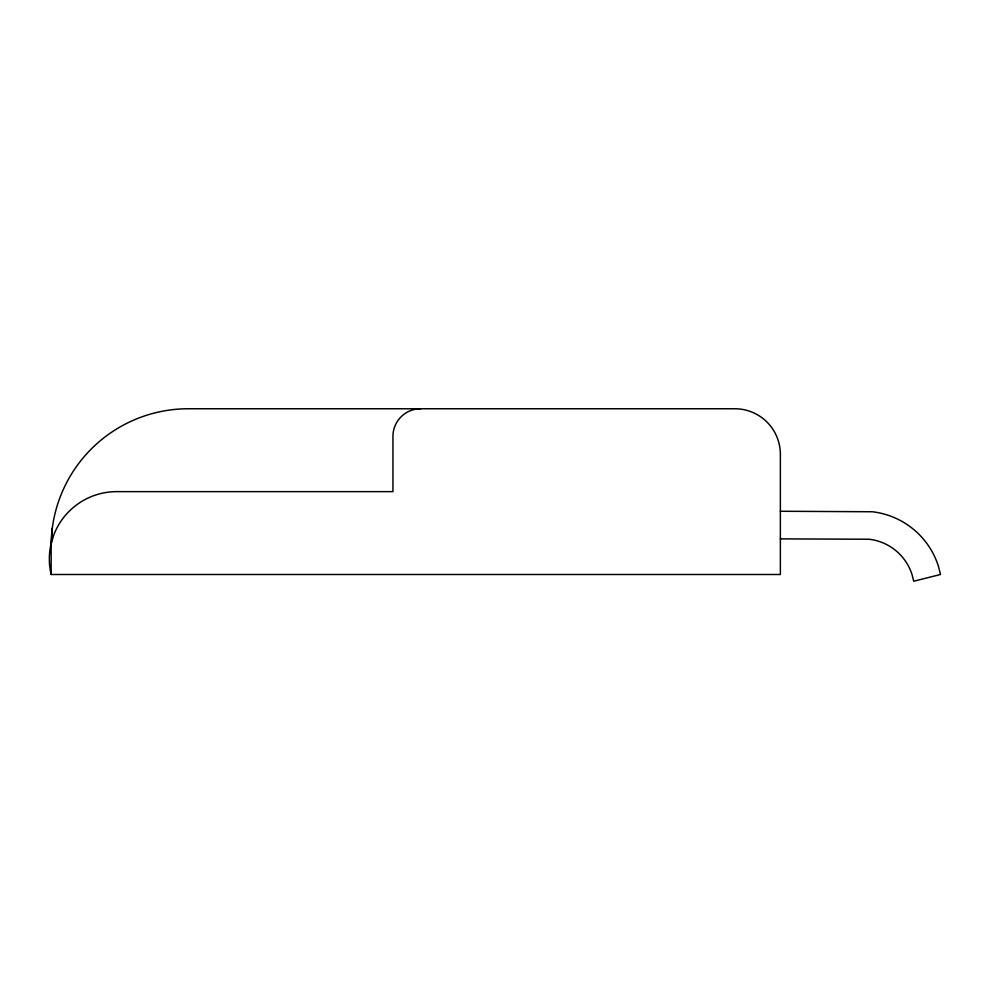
<?xml version="1.0" encoding="UTF-8"?>
<svg xmlns="http://www.w3.org/2000/svg" width="990" height="990" viewBox="0 0 990 990"><rect width="100%" height="100%" fill="white"/><g stroke="black" fill="none" stroke-linecap="round" stroke-linejoin="round"><path stroke-width="1.49" d="M52.322 528.054L51.146 545.96L51.146 574.497L780.368 574.497L780.368 454.348A45.577 45.577 0 0 0 734.79 408.759L188.335 408.759A137.189 137.189 0 0 0 51.158 544.463M780.368 511.261L872.301 511.756A78.866 78.866 0 0 1 938.483 566.466L940.5 574.485L913.721 581.241L912.087 574.757A51.195 51.195 0 0 0 869.121 539.241L780.368 538.882M420.589 408.759A27.633 27.633 0 0 0 392.943 436.404L392.943 491.634L116.721 491.634A67.382 67.382 0 0 0 53.881 534.711L50.948 544.389A67.382 67.382 0 0 0 51.146 574.497"/></g></svg>
